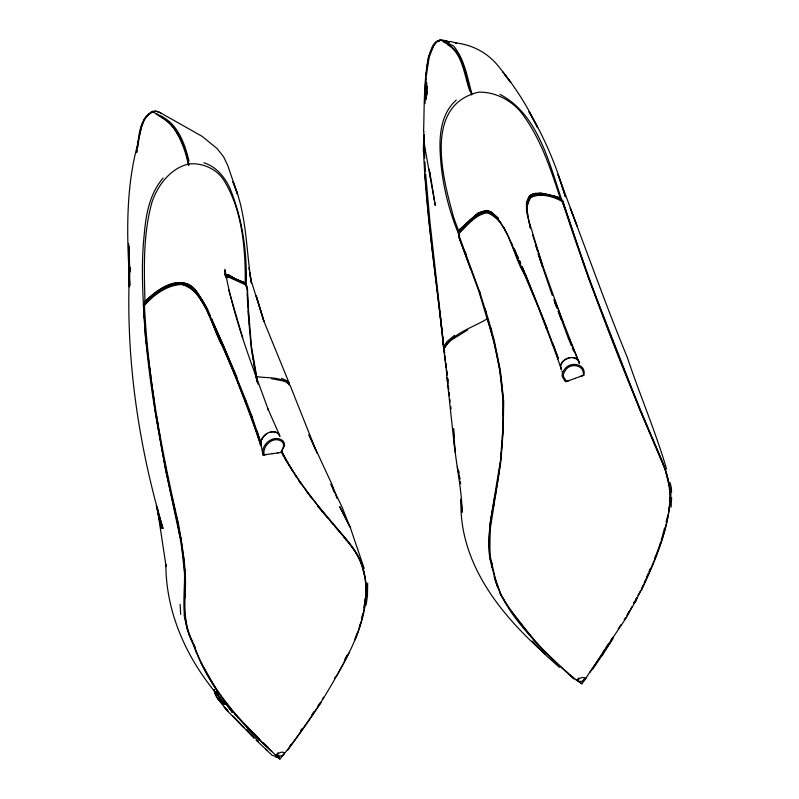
<?xml version="1.0" encoding="UTF-8"?>
<svg xmlns="http://www.w3.org/2000/svg" width="799" height="799" viewBox="0 0 799 799"><rect width="100%" height="100%" fill="white"/><g stroke="black" fill="none" stroke-linecap="round" stroke-linejoin="round"><path stroke-width="1.2" d="M180.125 604.334L180.684 614.391M246.132 286.202C247.37 252.913 242.626 219.236 229.942 188.324C224.799 177.058 216.13 166.572 203.935 162.806M423.6 131.495C424.359 106.627 423.72 81.428 428.464 56.919C430.961 51.296 431.859 43.336 438.132 40.559L443.016 40.3M424.349 134.841L424.639 158.272M245.373 283.695C245.343 248.669 242.646 211.106 224.03 180.494C216.789 168.949 202.636 162.676 189.213 163.915C170.646 167.87 157.733 185.208 151.93 202.337C143.021 234.337 144.05 268.354 144.969 301.303L147.895 300.534M245.613 271.101L245.363 283.845L244.224 282.606L235.196 278.881L228.704 275.196L226.057 275.285M423.31 151.071L423.86 131.475M503.19 415.53C504.019 382.521 496.708 349.782 487.43 318.272M367.67 583.13L367.45 595.764L366.112 604.963M128.599 243.545L129.917 272.059L129.698 267.156L129.328 286.901L129.168 259.555M289.168 384.888L289.208 383.22L264.469 322.636L256.259 295.85L263.92 321.528L250.916 279.86L249.737 272.699M160.759 113.118L156.334 111.061L154.147 111.121L153.488 111.86L152.589 111.341C138.237 119.051 139.066 138.587 136.519 152.549M184.669 598.231L184.869 585.457L184.909 597.762M426.626 86.152L426.746 82.487M129.698 267.156C125.153 355.495 138.067 443.944 163.016 528.588L156.404 505.687M424.928 96.889L425.477 83.356M425.018 103.62L425.468 93.004M425.747 86.921L426.227 78.492M526.97 207.47L527.09 205.023L530.426 197.812C539.824 192.389 553.907 196.634 562.426 201.638C591 290.027 625.307 376.449 661.892 461.792C682.586 504.349 658.056 550.97 641.487 590.391M426.546 95.021L427.066 86.012L425.897 98.397M671.07 507.305L671.649 497.477M670.421 496.968L669.922 502.691M500.843 459.445L501.373 452.194M501.552 449.777L502.162 441.328M502.421 437.702L502.951 430.461M426.496 74.916L429.193 57.029L433.288 46.712M365.682 592.179L366.002 587.934M425.717 79.73L426.286 72.529M261.283 440.629L261.053 445.043L263.031 454.951L266.906 454.461M490.007 530.596L490.187 528.588M136.779 152.599L137.009 150.282M493.732 505.827L494.451 498.546L495.7 494.291M669.192 508.643L669.632 505.068M489.977 528.668L490.256 526.411M426.007 99.785L427.235 90.517L426.456 95.83M363.875 607.869L364.354 604.284M364.664 601.897L365.143 598.311M498.316 477.652L500.583 461.862M490.676 523.025L491.035 520.638M137.238 147.975L137.758 144.599M138.107 142.342L141.153 127.291L143.191 122.087M137.488 148.015L138.587 141.243M138.956 138.996L139.326 136.739M498.137 478.771C493.822 507.974 483.785 538.087 492.064 567.54M225.188 274.906L225.588 272.639L224.869 274.646M426.576 68.924L428.753 56.959L431.001 50.806M361.488 619.145L362.726 613.542M138.756 140.424C125.093 187.735 126.831 237.013 129.808 285.593L128.839 246.062L129.038 253.443M139.585 135.56C141.173 128.359 142.701 120.509 148.035 115.016M574.861 378.396L583.18 375.51C585.347 364.963 570.037 362.207 565.422 370.426A13.004 7.79 -20.9 0 0 563.724 377.158L566.451 381.513L569.367 380.454M583.18 375.51L583.889 375.15C586.666 363.335 569.258 360.848 564.254 369.837A13.763 8.24 -20.9 0 0 562.456 376.918L564.953 381.113L566.451 381.513M260.164 444.743L261.223 444.164L260.873 445.562C249.648 412.394 236.923 379.285 222.861 347.066C212.704 327.41 207.67 303.63 190.901 288.069C174.482 276.574 154.227 293.373 143.7 305.158L145.418 336.818L155.475 412.674L165.603 470.261L177.877 524.434L181.832 548.593L184.679 574.241L184.199 615.6L187.725 630.591L196.095 651.984M666.086 522.097L667.774 515.445M443.765 349.163C452.254 332.933 472.728 327.83 487.36 318.691M662.651 535.23L664.548 528.009M359.28 627.465L360.229 623.899M560.399 366.222C561.527 357.303 577.357 353.528 579.405 363.465M636.703 597.802L636.094 599.959L634.436 601.507M636.883 598.131L636.264 600.329L633.807 603.265L635.545 601.707L636.174 599.27M658.845 547.924L660.573 542.151M661.272 539.844L662.311 536.389M284.204 446.132L281.028 452.504L283.385 446.881A13.014 7.8 -20.8 0 0 281.208 441.118C272.988 435.894 262.042 446.052 264.159 454.841M355.066 638.541L357.233 633.048M355.116 639.779C364.554 615.41 370.886 587.075 360.519 561.927C355.245 549.532 346.087 539.485 337.597 529.228C316.744 505.118 296.309 480.129 281.638 451.725M654.631 558.191L656.029 554.776M656.968 552.489L658.376 549.063M143.66 120.969L144.589 118.731L149.443 113.538M431.43 49.768L434.726 43.506M641.927 588.054L643.345 584.758M644.284 582.571L645.692 579.285M646.641 577.088L648.049 573.802M648.988 571.615L650.406 568.329M261.203 440.758L262.082 438.771M632.019 606.551L627.864 614.211L628.823 612.004M627.864 614.211L628.843 612.144M458.966 231.53L460.194 228.923L475.884 215.011L478.391 213.123L483.155 211.385L486.561 210.546L491.015 212.005L498.356 218.317L491.155 211.935L486.791 210.447L478.271 212.834L469.762 220.564M344.769 659.425L347.036 655.16M349.083 652.693C329.777 690.356 306.956 726.501 279.91 759.05C243.885 725.931 208.829 689.337 192.839 642.026C184.359 626.007 184.279 607.889 185.298 590.341C186.477 568.099 182.172 545.987 178.547 524.134C161.897 452.304 148.105 379.265 144.429 305.518C153.688 294.831 167.111 285.003 181.862 284.454C208.05 292.754 210.876 327.45 223.39 347.385M336.269 676.613C354.896 644.144 374.681 604.144 362.356 566.002C358.771 554.536 351.17 544.928 343.49 535.919C320.739 509.103 297.148 482.266 281.428 450.576M626.835 615.49L628.004 613.382M635.605 599.679L636.783 597.572M637.952 595.465L640.289 591.25M626.286 617.727C647.729 579.994 667.365 538.985 670.9 495.13C669.712 483.565 666.556 472.199 662.311 461.423C625.597 376.039 591.39 289.468 562.766 201.008C555.225 195.825 539.355 191.5 530.726 197.103C524.344 206.232 528.439 217.857 530.316 227.765M322.347 699.295L323.555 697.217M334.451 678.511L335.66 676.433M443.575 346.506L447.14 341.463L454.651 335.27M601.857 655.949L613.193 638.381M610.796 640.339L612.813 637.232M618.186 628.963L620.873 624.818M624.229 619.644L625.577 617.577M626.596 617.257L581.882 684.054C548.943 659.984 521.367 628.324 500.054 593.587M602.826 652.344L604.823 649.337M606.151 647.34L608.808 643.335M611.125 641.038L589.872 672.388M592.459 669.652L602.955 654.011M311.91 714.576L314.037 711.529M317.583 706.446L320.419 702.381M321.448 702.081L287.66 750.271M223.52 704.069L226.816 703.799L226.337 704.498L223.52 704.069L226.816 703.799L225.608 703.529C218.916 702.98 215.041 695.779 214.032 689.797M300.644 730.676L302.052 728.678M289.418 746.596L290.826 744.608M163.066 178.097C149.723 193.568 145.917 214.252 144.289 234.007C141.243 261.842 142.412 289.877 144.22 317.762M433.697 45.753L436.673 42.077L440.399 40.26L443.894 41.198L453.582 45.972C464.708 59.486 467.245 77.413 471.899 93.753M262.002 438.901L263.37 437.033M460.164 228.933L458.596 230.801L454.261 219.206M263.3 437.143C266.636 431.59 277.253 428.713 279.96 436.224M456.259 100.075C441.587 112.969 439.22 133.793 440.169 152.18C441.438 180.095 447.8 207.61 458.406 233.428M584.678 679.4L586.496 677.712M436.264 41.788L439.73 40.32L442.376 40.31M148.904 114.327L153.498 111.53M439.56 40.559L440.169 40.14L439.041 40.909M261.093 442.616L261.443 444.124M582.9 681.487L584.568 680.329M267.425 433.228C263.92 435.315 259.805 439.71 261.263 443.974M633.887 602.366L635.335 601.407M467.765 329.907L450.526 340.544L447.32 343.71L443.745 348.933L442.566 334.621M150.302 112.879L152.589 111.341L153.768 111.58L153.108 111.65C160.01 117.323 168.779 120.559 173.882 128.329C181.293 139.435 185.927 152.249 188.484 165.293M532.593 194.117L529.707 195.705L527.819 199.021L526.471 203.126L526.511 210.896M633.957 602.466L635.545 601.707M574.9 378.486L565.612 381.712L565.053 379.375M580.414 376.399L583.889 375.15M147.855 300.404L144.969 301.303C158.562 288.349 184.549 270.691 198.312 293.982M225.488 276.194L229.463 275.635L235.895 279.191L244.874 282.836L246.272 284.744L247.131 288.759M225.608 277.183L229.673 276.604L245.133 283.645L246.551 285.353L247.5 289.068L248.06 305.118L251.515 347.006L258.037 384.129M226.327 702.88C219.405 703.519 215.171 695.41 214.182 689.497M533.632 193.847L535.73 193.298M570.007 357.702C564.863 358.521 558.371 364.354 561.387 369.837M269.892 432.349C273.468 430.941 278.551 432.159 279.79 436.134M226.447 277.493L229.193 277.383L244.764 284.474L246.172 286.052L247.131 289.488L249.018 323.735M272.129 453.682L278.082 452.903M272.509 453.682L263.031 454.951C260.274 445.123 272.978 434.376 281.917 440.059A13.763 8.24 -20.9 0 1 284.204 446.132M277.702 452.893L281.458 452.384M225.967 275.156L228.804 274.846L235.196 278.881L244.184 282.626M154.137 111.451L156.214 111.381M261.123 443.924L257.088 431.001M255.75 376.379C266.317 378.546 279.95 376.149 288.359 383.79M444.144 40.489L449.248 42.007M271.48 378.686L285.982 381.443L290.017 385.188L317.233 453.492M572.414 357.373L576.818 358.921L579.235 361.667M275.915 756.983L279.4 757.622M276.134 757.262L278.731 757.772M540.014 193.168L556.953 196.724L558.98 198.052M450.246 41.418L456.609 43.076L455.33 42.836C471.819 44.664 487.03 52.384 497.637 65.298C513.427 84.324 527.1 105.318 537.627 127.71L529.008 111.68C544.848 138.277 556.863 167.021 565.372 196.754L558.002 174.522L577.068 226.077L570.256 208.08C589.233 257.997 607.07 308.304 627.415 357.692C639.809 395.026 655.52 431.29 666.546 468.993M273.038 755.564L277.283 756.993M281.498 378.307L287.66 381.103L289.208 383.22M156.954 111.58L159.001 112.359M159.281 112.13L202.127 136.359L216.899 148.374L223.55 156.724L227.715 165.403L237.673 194.537L232.938 181.802C246.891 213.703 245.932 249.298 251.425 283.136L249.688 272.539M449.547 42.087L445.722 40.519L439.73 40.32M226.197 702.581L220.894 699.524L216.329 692.034M225.418 702.481L220.534 699.584L215.9 692.014M443.145 41.928C464.429 49.728 465.078 76.584 471.67 94.991M447.35 44.564C462.851 53.243 464.259 75.955 469.892 91.236M499.974 94.352C540.653 115.885 550.271 168.589 564.703 208.439M220.264 701.622L222.931 703.14M160.479 115.855C178.037 123.965 184.759 143.61 188.983 161.068M581.492 683.105L575.879 679.639M186.636 283.835L191.111 286.471L195.775 290.616L203.156 301.263L223.64 345.867L245.872 400.319M575.14 358.062L578.306 360.239M155.745 113.338C175.48 123.226 185.418 144.319 188.884 165.293M272.369 755.474L265.618 749.202M276.025 754.416L278.561 756.623M195.725 290.596C180.264 272.179 154.357 289.767 143.82 304.449L144.22 316.534M565.293 670.721L567.869 673.018M570.446 675.325L573.882 678.391M574.012 679.15L546.236 652.793M559.42 667.375L547.245 656.488L532.064 641.148L545.068 653.981C499.974 614.281 458.466 562.126 461.003 499.015L462.152 512.239C461.642 483.984 453.762 456.758 453.552 428.514L454.192 438.281M278.761 757.472L279.91 759.05M256.07 740.184L267.206 750.441M263.3 742.83L268.324 747.514M271.75 751.41C240.529 723.045 211.505 690.995 195.905 651.215M498.726 219.865L491.395 213.932L487.27 212.674C475.475 214.681 467.505 225.268 459.495 233.028L459.405 236.724L479.17 290.446L487.969 318.122L494.271 340.504L500.304 370.077L503.7 401.478L503.21 429.992L500.993 460.154L490.137 529.697L489.907 547.854L490.226 556.234L495.06 577.737L500.953 594.656L505.437 602.416M341.812 534.531L343.45 536.099M554.236 661.033C530.286 636.553 503.59 610.616 494.142 576.638M559.999 198.711L561.238 199.95M234.606 713.847L242.107 721.427M243.775 723.115L259.905 739.514M246.851 729.387L258.526 741.232M254.092 738.306L233.478 716.693M226.896 709.652L224.349 706.965L228.504 711.39M232.839 715.924L243.875 727.579L226.536 710.081L217.867 698.785M343.989 537.148C351.3 545.677 358.561 554.746 361.967 565.632M330.636 521.497L332.913 524.154M335.19 526.811L341.752 534.531M317.583 506.186L327.58 517.912M534.691 640.538L511.51 611.515M536.239 642.376L538.576 645.133M221.433 699.425C188.474 662.171 165.862 614.731 165.872 564.324L166.062 566.341L157.363 508.733M502.481 71.62L510.701 82.347L504.698 74.577M229.543 707.155L232.429 712.448L225.857 703.869M298.976 481.168L301.213 484.164M305.677 490.177L311.63 498.186M227.345 705.497L232.429 712.448M443.575 347.445L444.604 352.978M499.415 220.844L500.793 222.801M344.139 537.108L346.197 540.144M198.951 294.821L207.061 308.214L210.586 316.204M503.41 226.876L504.698 228.933M284.174 457.527L293.183 471.919M294.471 473.967L296.399 477.053M219.036 694.101L200.509 661.812M507.565 235.106C502.381 225.987 497.437 214.132 486.211 211.375C474.366 213.283 466.057 223.91 458.456 232L458.586 236.194L478.571 290.566M652.134 437.962L639.929 409.917L619.794 357.632M279.27 434.516L267.995 409.018L268.514 410.277C251.585 364.144 233.298 317.822 224.869 269.243M652.563 438.931L661.642 460.184M511.26 242.327L512.758 245.732M513.767 248L518.281 258.197M519.29 260.464L520.788 263.86M521.797 266.127L524.304 271.79L522.396 267.256M281.548 452.024L283.535 456.499M211.595 318.491L237.053 377.498M514.436 249.308L515.924 252.704M516.903 254.971L518.381 258.377M508.084 236.095L537.627 305.637M524.553 274.107C512.169 255.69 510.311 221.713 486.551 212.314C474.696 214.142 466.596 224.739 458.716 232.609L458.686 236.574L470.471 268.624M519.44 260.434L520.429 262.711M315.715 450.366L308.933 434.686L332.154 484.803L337.068 498.546M579.515 363.515L569.078 338.217M579.205 362.936L554.196 298.976M236.734 378.986L206.372 308.784L198.322 295.48L190.861 287.171L181.263 282.966L171.156 284.484L165.003 286.921L147.935 298.686L143.411 304.749C147.036 383.33 163.485 460.703 180.065 537.367M662.071 461.203L665.347 470.381L669.732 488.159M619.335 356.504L588.573 278.172L562.566 200.579L557.572 196.874L541.063 193.458L536.399 193.708L530.436 196.174C523.904 205.782 528.459 217.897 530.376 228.234M192.12 641.727C177.198 612.414 189.283 579.255 181.912 548.354M568.369 338.047L571.355 345.707M572.274 347.845L573.572 351.111M334.102 491.934L330.976 484.054L342.062 507.025L349.912 526.97L339.755 506.666L350.132 527.1L364.174 568.419M194.167 644.843L195.495 648.259M237.173 380.124L245.553 401.797M236.344 378.007L251.815 418.177M546.646 327.24L524.863 272.938L547.065 328.529M245.812 400.299L252.144 416.718M537.427 305.068L546.306 328.399M563.075 322.387L543.14 266.816M553.927 299.925L556.973 307.925M558.271 311.35L561.747 320.489M554.756 302.412L556.923 307.965M558.231 311.4L561.697 320.539M546.576 327.23L558.141 357.912M546.126 327.83L552.538 344.778M562.176 321.637L568.738 339.365M552.818 343.63L558.082 357.912M552.359 344.219L557.792 359.031M465.128 251.905L466.396 255.37M252.085 416.698L261.223 444.164M251.405 417.218L256.809 432.449M542.841 267.755L552.269 295.38M557.612 358.481L561.327 369.348M532.504 234.696L543.33 267.395M538.136 253.782L542.441 266.796M497.188 586.226L491.884 566.791M535.66 245.483L537.547 251.345M538.296 253.692L542.451 266.606M362.277 566.581L365.063 577.687M479.56 291.335L480.678 294.851M485.163 308.893L486.281 312.409M561.937 371.116L562.106 371.645M478.581 290.446L493.702 340.704L499.765 370.267L503.19 401.647L502.721 430.172L500.524 460.334L490.057 523.355L489.018 542.711M260.873 445.562L256.399 431.5M529.647 223.38L541.932 263.49M242.736 337.927L228.744 290.027M490.746 327.49L491.775 331.156M454.192 219.256C443.575 180.964 422.142 105.608 478.521 92.185C494.201 91.715 509.552 99.286 519.879 110.881C539.974 136.08 550.251 167.83 560.209 198.112C550.741 195.595 538.965 189.812 529.547 195.745L526.741 203.016L526.651 210.826M185.538 620.264L186.427 623.49M491.205 561.807L491.794 563.994M670.031 482.586L671.39 487.799L671.559 492.404M248.998 323.475L251.166 347.116L257.118 381.802M256.01 377.058L257.128 381.852M172.454 499.355L173.023 501.782M173.583 504.219L175.281 511.51M176.689 517.582L177.817 522.446M490.826 561.827L489.507 555.894L489.158 543.33M166.092 470.601L166.621 472.998M167.151 475.395L168.209 480.179M491.385 561.587L491.884 563.884M156.334 505.747L161.228 528.539L157.453 508.573M457.318 466.956L459.755 478.851M460.244 481.288L460.703 483.625M579.145 361.438L579.495 363.305M178.996 528.289L179.405 530.566M179.805 532.843L180.214 535.12M156.574 416.459L157.004 418.876M157.433 421.293L157.862 423.71M158.931 429.762L159.361 432.179M159.79 434.596L160.219 437.013M179.016 528.499L179.445 530.916M429.882 172.684L430.301 175.111M430.731 177.548L435.245 205.403L424.179 143.62M489.847 554.626L490.276 557.063M164.624 462.212L165.043 464.609M165.463 467.006L165.882 469.403M429.143 169.068L430.551 177.608L429.832 172.854M248.918 267.835L249.308 270.182M180.514 536.968L180.894 539.315M181.463 542.851L181.842 545.198M251.345 348.184L251.725 350.591M252.104 352.998L252.484 355.405M252.864 357.812L253.243 360.219M253.633 362.626L254.961 371.046M255.34 373.453L255.72 375.86M180.624 537.397L180.983 539.655M152.679 390.242L153.018 392.619M153.538 396.184L153.877 398.561M154.217 400.938L154.567 403.315M155.076 406.881L155.425 409.258M458.716 470.801L459.055 473.168M459.395 475.535L459.894 479.09M148.634 360.968L148.974 363.415M149.473 367.091L149.812 369.538M150.312 373.213L150.651 375.66M151.161 379.335L151.49 381.782M151.83 384.229L152.17 386.676M432.589 252.574L428.843 219.126M432.898 254.981L439.849 312.978M365.622 581.702L366.032 584.788M447.56 377.857L447.879 380.274M447.28 377.897L447.909 382.741M448.219 385.168L448.688 388.793M449.158 392.429L449.467 394.846M450.776 406.621L451.075 409.028M444.594 354.047L444.144 348.204L443.745 349.333L446.971 375.5M444.893 356.424L445.482 361.178M445.782 363.565L446.222 367.131M446.661 370.696L447.11 374.272M447.31 378.786L447.909 383.63M448.219 386.057L448.668 389.692M448.968 392.109L449.418 395.745M449.867 399.38L450.167 401.797M447.57 378.626L447.859 381.053M183.131 555.275L183.4 557.602M146.297 341.363L146.587 343.82M147.016 347.495L147.455 351.17M147.885 354.846L148.175 357.293M184.699 569.647L184.959 571.884L184.719 569.627M444.883 355.425L445.452 360.319M445.732 362.756L446.291 367.65M446.571 370.097L446.991 373.762M439.979 314.197L442.217 333.762M442.496 336.209L443.055 341.103M443.335 343.55L443.755 347.215M670.031 490.107L670.551 494.741M183.041 554.756L183.39 557.872M442.296 332.174L430.062 222.951L425.667 174.152M446.711 375.35L454.981 451.725M183.85 562.057L184.189 565.223M183.94 562.406L184.209 564.893M440.059 313.767L443.884 348.264L443.485 347.255C436.983 281.837 426.167 216.809 423.55 151.051M560.568 366.302L560.768 368.169M428.624 216.679L426.456 192.249M424.898 174.082L425.418 180.145M425.627 182.562L426.247 189.832M526.931 210.926L527.26 214.941M144.679 323.615L145.058 328.289M145.528 334.132L145.718 336.459M248.099 311.121L248.549 317.293M454.351 440.718L455.07 451.705M424.868 161.937L425.487 171.715M247.291 293.742L247.65 304.938M224.909 270.481L225.068 275.445M278.132 755.524A3.735 1.868 -19.4 0 1 278.192 752.748M584.778 677.971A3.735 1.868 -19.2 0 1 583.709 679.619M577.887 680.428A3.735 1.868 -19.2 0 1 578.706 678.101M279.221 756.134A3.446 1.728 -19.3 0 0 284.214 753.327A3.446 1.728 -19.3 0 0 279.29 752.988A3.446 1.728 -19.3 0 0 279.221 756.134M579.744 681.487A3.446 1.728 -19.3 0 0 584.728 678.681A3.446 1.728 -19.3 0 0 579.804 678.341A3.446 1.728 -19.3 0 0 579.744 681.487"/></g></svg>
